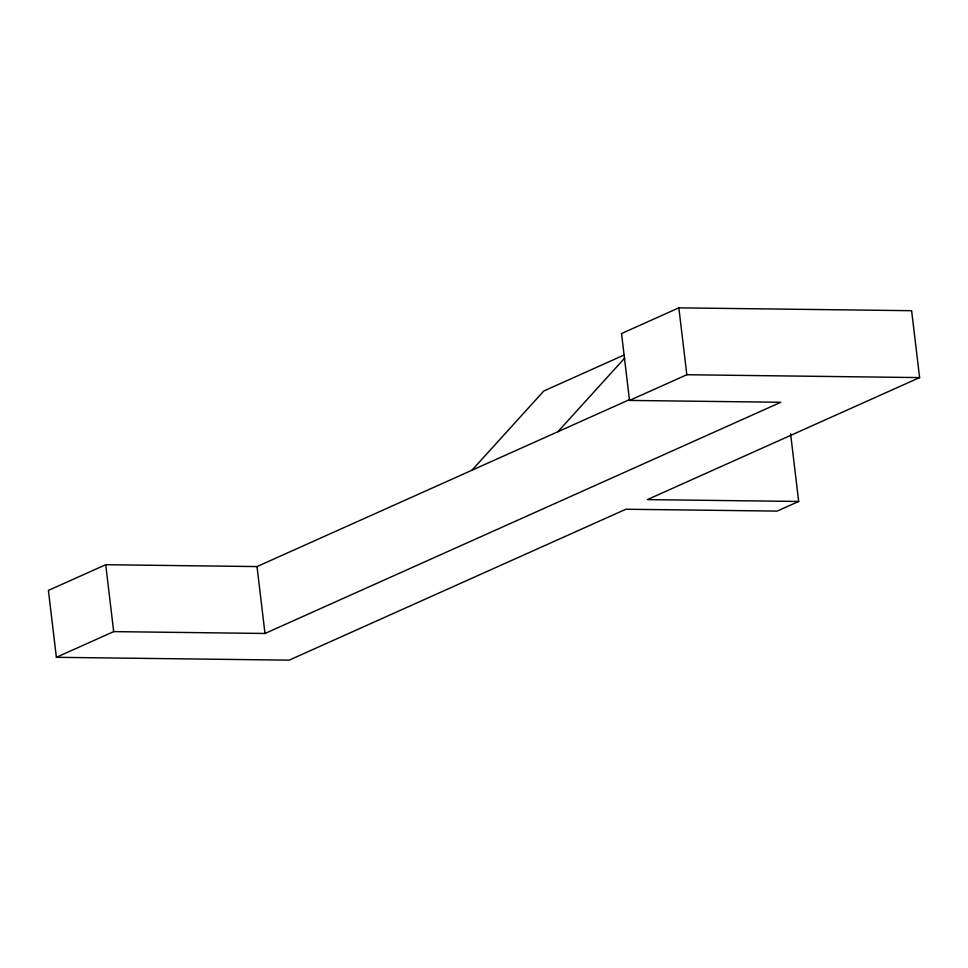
<?xml version="1.0" encoding="UTF-8"?>
<svg xmlns="http://www.w3.org/2000/svg" width="968" height="968" viewBox="0 0 968 968"><rect width="100%" height="100%" fill="white"/><g stroke="black" fill="none" stroke-linecap="round" stroke-linejoin="round"><path stroke-width="1.45" d="M471.936 470.242L543.834 390.975L624.433 354.845M557.907 431.716L624.747 358.027M629.551 399.602L257.016 566.57L105.718 564.719L48.4 590.407L56.374 657.308L289.154 660.152L625.872 509.241L777.171 511.092L798.66 501.46L790.602 433.882M798.66 501.46L647.362 499.609L919.6 377.593L911.626 310.692L678.846 307.848L621.541 333.536L629.515 400.425L780.813 402.277L264.99 633.471L113.692 631.62L56.374 657.308M629.515 400.425L686.832 374.737L919.6 377.593M678.846 307.848L686.832 374.737M257.016 566.57L264.99 633.471M105.718 564.719L113.692 631.62"/></g></svg>
